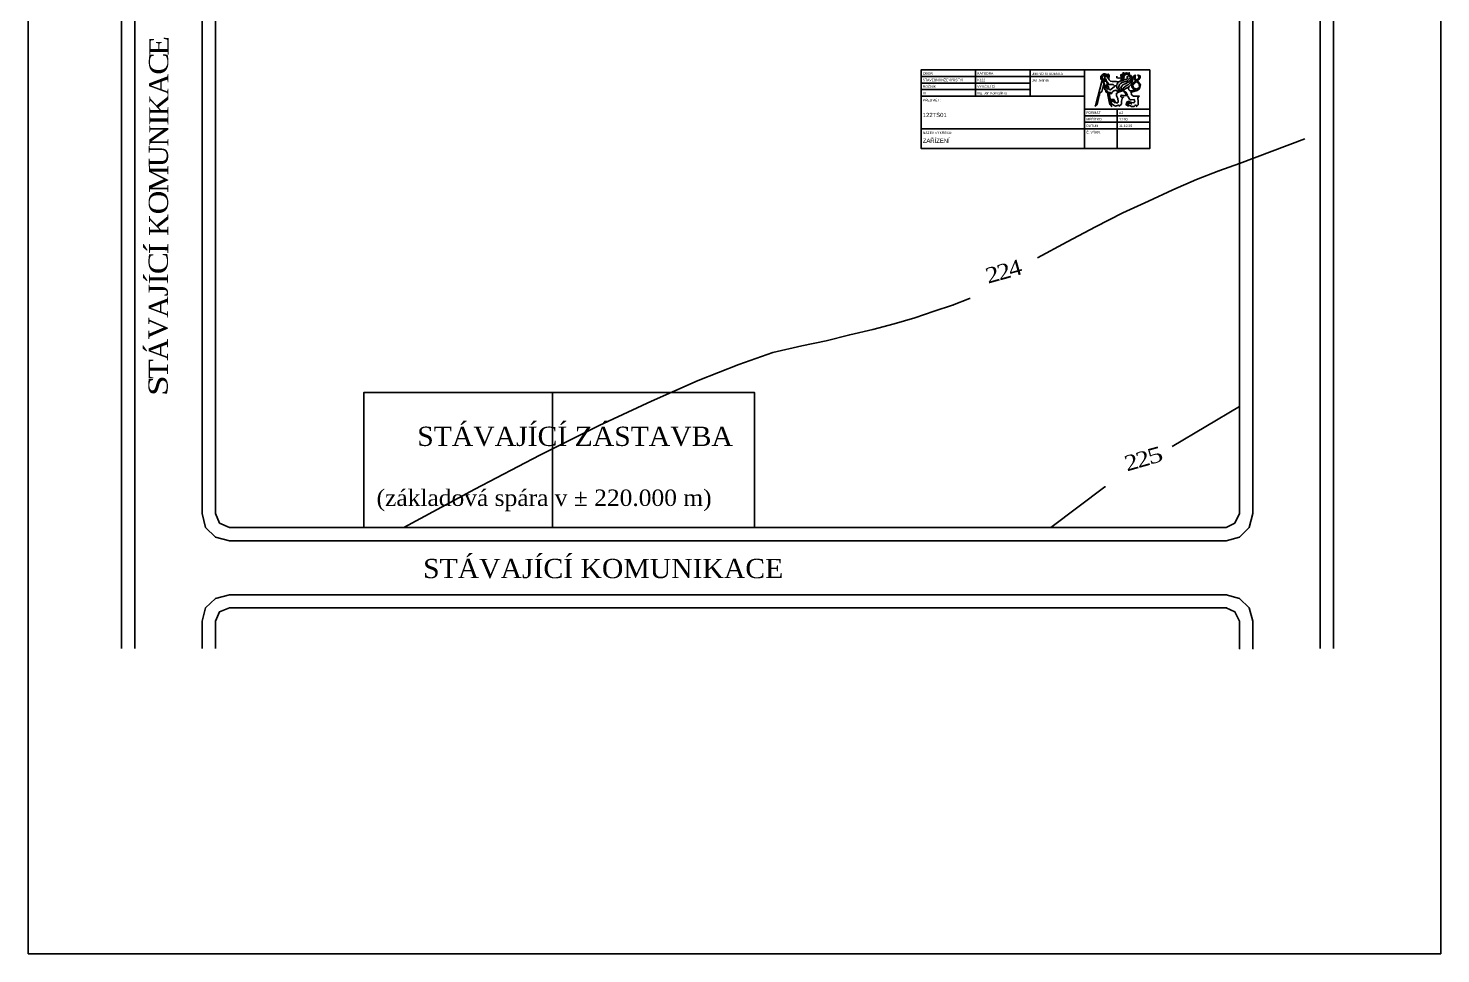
# Model space of a CAD drawing. Header units: millimetres. Extents: x -3518363 to 3223740, y -1530229 to 774657.
# Drawn here: x -3095900 to -2885900, y 48571 to 186145 of the extents above; entities that cross this region are included whole.
import ezdxf

# ---------------------------------------------------------------- set-up
doc = ezdxf.new("R2010")
doc.units = ezdxf.units.MM
doc.header["$LTSCALE"] = 15
doc.header["$MEASUREMENT"] = 0
doc.layers.get('0').update_dxf_attribs({"linetype": 'CONTINUOUS'})
doc.layers.add('RAMECEK', color=7, linetype='CONTINUOUS')
doc.styles.add('ROMAN', font='roman')
doc.styles.add('TIMESNEWROMAN', font='times.ttf')

msp = doc.modelspace()

# ---------------------------------------------------------------- linework, layer by layer
for p, q in [((-3066001.408, 101924.128), (-2917706.69, 101924.128)), ((-3066001.408, 99969.499), (-2917706.69, 99969.499))]:
    msp.add_line(p, q)
at = {"elevation": 0}
msp.add_lwpolyline([(-3095900, 345571.207), (-3095900, 48571.207), (-2885900, 48571.207), (-2885900, 345571.207)], close=True, dxfattribs=at)
for points in [[(-3082049.954, 93925.573), (-3082049.954, 196029.298), (-3081947.076, 196029.298)], [(-3080069.607, 93925.573), (-3080069.607, 196029.298), (-3079966.729, 196029.298)], [(-3070064.98, 196029.298), (-3070064.98, 114011.972), (-3069524.887, 111928.748), (-3068084.633, 110488.493), (-3066001.408, 109948.401), (-2917809.561, 109948.401), (-2915829.214, 110488.493), (-2914388.953, 111928.748), (-2913848.867, 114011.972), (-2913848.867, 196029.298), (-2913745.983, 196029.298)], [(-3068084.633, 196029.298), (-3068084.633, 114011.972), (-3067441.663, 112597.436), (-3066001.408, 111928.748), (-2917809.561, 111928.748), (-2916497.902, 112597.436), (-2915829.214, 114011.972), (-2915829.214, 196029.298), (-2915726.33, 196029.298)], [(-2903844.247, 93925.573), (-2903844.247, 196029.298), (-2903741.376, 196029.298)], [(-2901863.9, 93925.573), (-2901863.9, 196029.298), (-2901761.016, 196029.298)], [(-2918915.465, 164960.957), (-2915829.214, 166041.143), (-2906117.809, 169716.607)], [(-2945843.073, 151998.662), (-2941445.151, 154416.238), (-2937252.997, 156602.34), (-2933189.418, 158685.572), (-2929357.313, 160460.163), (-2925730.963, 162106.166), (-2922207.484, 163649.298), (-2918915.465, 164960.957), (-2918786.876, 164960.957)], [(-3040051.121, 111928.748), (-3029506.402, 117638.329), (-3019836.126, 122679.222), (-3011040.287, 127077.132), (-3003221.77, 130703.482), (-2996303.414, 133764.028), (-2990259.475, 136181.603), (-2985192.864, 137956.195), (-2980897.839, 138933.51), (-2977271.476, 139705.069), (-2973773.715, 140579.513), (-2970353.107, 141351.085), (-2967163.972, 142225.516), (-2964077.721, 143099.959), (-2961222.93, 144102.992), (-2958471.024, 144977.435), (-2958368.153, 144977.435)], [(-2958471.024, 144977.435), (-2955950.577, 145954.75), (-2955847.706, 145954.75)], [(-3045992.169, 111928.748), (-3045992.169, 132015.141), (-2987944.797, 132015.141), (-2987944.797, 111928.748), (-3017958.65, 111928.748), (-3017958.65, 132015.141), (-3017958.65, 111928.748), (-3045992.169, 111928.748), (-3045889.291, 111928.748)], [(-2925833.834, 123990.881), (-2915829.214, 129931.922), (-2915726.33, 129931.922)], [(-2943862.726, 111928.748), (-2935838.454, 117972.673), (-2935735.582, 117972.673)], [(-3066001.408, 101924.128), (-3068084.633, 101384.035), (-3069524.887, 99969.499), (-3070064.98, 97989.145), (-3069962.109, 97989.145)], [(-2913848.867, 97989.145), (-2914388.953, 99969.499), (-2915829.214, 101384.035), (-2917809.561, 101924.128), (-2917706.69, 101924.128)], [(-3066001.408, 99969.499), (-3067441.663, 99403.681), (-3068084.633, 97989.145), (-3067981.755, 97989.145)], [(-2915829.214, 97989.145), (-2916497.902, 99403.681), (-2917809.561, 99969.499), (-2917706.69, 99969.499)], [(-3070064.98, 93925.573), (-3070064.98, 97989.145), (-3069962.109, 97989.145)], [(-3068084.633, 93925.573), (-3068084.633, 97989.145), (-3067981.755, 97989.145)], [(-2915829.214, 97989.145), (-2915829.214, 93925.573), (-2915726.33, 93925.573)], [(-2913848.867, 97989.145), (-2913848.867, 93925.573), (-2913745.983, 93925.573)]]:
    msp.add_lwpolyline(points, dxfattribs=at)
at = {"layer": 'RAMECEK', "color": 0, "linetype": 'Continuous'}
for p, q in [((-2963170.774, 178967.752), (-2938863.078, 178967.752)), ((-2955068.259, 179940), (-2955068.259, 176050.859)), ((-2946965.593, 179898.924), (-2946965.593, 176009.784)), ((-2938863.078, 168272.427), (-2938863.078, 179940)), ((-2935970.536, 178904.362), (-2935901.608, 178924.033)), ((-2933420.771, 178943.725), (-2933430.618, 178786.336)), ((-2933076.211, 179268.343), (-2933076.211, 179051.94)), ((-2932643.052, 178973.232), (-2932524.913, 178943.725)), ((-2963170.774, 177995.505), (-2946965.593, 177995.505)), ((-2963170.774, 177023.257), (-2946965.593, 177023.257)), ((-2936019.747, 177251.744), (-2935911.455, 177291.086)), ((-2935921.301, 177478.006), (-2935842.549, 177497.677)), ((-2935458.613, 177832.129), (-2935379.85, 177832.129)), ((-2935389.697, 176622.157), (-2935448.767, 176563.144)), ((-2934405.229, 177537.019), (-2934109.902, 177645.21)), ((-2932012.991, 176681.194), (-2931904.709, 176651.664)), ((-2963170.774, 176050.859), (-2938863.078, 176050.859)), ((-2934917.151, 174831.797), (-2934936.844, 174821.961)), ((-2933046.682, 175943.416), (-2933086.058, 175923.722)), ((-2932652.899, 174930.175), (-2932751.334, 174831.797)), ((-2938863.078, 174106.213), (-2929140, 174106.213)), ((-2938863.078, 173133.815), (-2929140, 173133.815)), ((-2934001.539, 171189.169), (-2934001.539, 174106.213)), ((-2963170.774, 171189.169), (-2938863.078, 171189.169)), ((-2938863.078, 172161.568), (-2929140, 172161.568)), ((-2938863.078, 171189.169), (-2929140, 171189.169)), ((-2934001.539, 171189.169), (-2934001.539, 168272.427))]:
    msp.add_line(p, q, dxfattribs=at)
msp.add_lwpolyline([(-2929140, 179940), (-2963170.774, 179940), (-2963170.774, 168272.427), (-2929140, 168272.427)], close=True, dxfattribs=at)
for points in [[(-2936196.956, 178343.645), (-2936226.485, 178363.316), (-2936413.53, 178579.743), (-2936443.059, 178707.628), (-2936452.906, 178766.665), (-2936423.377, 179012.574), (-2936247.411, 179242.522), (-2935990.218, 179347.05), (-2935980.371, 179356.886), (-2935832.702, 179356.886), (-2935704.716, 179327.379), (-2935665.34, 179288.014), (-2935694.881, 179238.836), (-2935803.173, 179160.131), (-2935783.48, 179140.459), (-2935773.644, 179120.788), (-2935773.644, 179101.117), (-2935763.797, 179091.282), (-2935694.881, 179101.117), (-2935537.365, 179169.966), (-2935409.39, 179150.295), (-2935330.627, 178963.396)], [(-2935665.34, 178520.729), (-2935842.549, 178461.695), (-2935950.842, 178461.695), (-2936068.97, 178491.223), (-2936265.861, 178825.678), (-2936256.015, 178904.362), (-2936246.168, 178933.89), (-2936196.956, 179022.433), (-2936049.276, 179140.459), (-2935813.02, 179160.131)], [(-2935763.797, 179081.446), (-2935881.925, 178963.396), (-2935842.549, 178874.855), (-2935822.856, 178855.184), (-2935881.925, 178678.121), (-2935970.536, 178569.907)], [(-2935872.079, 178678.121), (-2935675.187, 178569.907), (-2935557.048, 178156.749), (-2935537.365, 178137.078), (-2935478.295, 178127.242), (-2935350.309, 178009.192), (-2935370.003, 177832.129), (-2935320.78, 177773.116), (-2935182.947, 177773.116), (-2935015.608, 177802.623), (-2934621.813, 177802.623), (-2934434.769, 177635.374), (-2934415.075, 177566.525), (-2934415.075, 177517.348), (-2934424.922, 177497.677), (-2934946.68, 177054.989), (-2935064.831, 176995.975), (-2935242.028, 177064.824), (-2935261.722, 177192.707), (-2935291.251, 177478.006), (-2935438.92, 177655.045), (-2935468.449, 177674.74)], [(-2935822.856, 178855.184), (-2935793.326, 178874.855), (-2935773.644, 178874.855), (-2935744.092, 178914.198), (-2935616.129, 178992.903), (-2935497.99, 178992.903), (-2935419.237, 178756.829), (-2935419.237, 178658.45)], [(-2935655.505, 179278.178), (-2935350.309, 179307.708), (-2935320.78, 179297.873), (-2935261.722, 179248.671), (-2935232.181, 179229), (-2935192.806, 179150.295), (-2935192.806, 179051.94), (-2935222.346, 178569.907), (-2935212.499, 178501.058), (-2935014.364, 178289.562), (-2934720.259, 178225.619), (-2934100.056, 178205.948), (-2933853.93, 178176.42), (-2933853.93, 178097.736), (-2933932.693, 178009.192), (-2934011.445, 177861.636), (-2934060.668, 177704.246), (-2934080.373, 177664.904), (-2934100.056, 177645.21), (-2934090.209, 177605.868), (-2933991.763, 177222.237), (-2933942.54, 177133.694), (-2933844.095, 177035.317), (-2933775.178, 176995.975), (-2933735.802, 176946.798), (-2933755.495, 176907.432), (-2933942.54, 176789.385), (-2933991.763, 176789.385), (-2934011.445, 176779.549), (-2934021.293, 176769.713), (-2934040.986, 176730.371)], [(-2934080.373, 179032.269), (-2934042.218, 178762.979), (-2933745.649, 178707.628), (-2933440.465, 178776.5), (-2933401.089, 178668.286)], [(-2932318.175, 179238.836), (-2932387.091, 179012.574), (-2932505.231, 178943.725), (-2932465.854, 178796.171), (-2932465.854, 178727.299), (-2932485.537, 178648.591), (-2932967.93, 178471.531), (-2933036.835, 178451.86), (-2933066.364, 178422.353), (-2933086.058, 178412.517), (-2933381.395, 178353.481), (-2933401.089, 178343.645), (-2933410.936, 178333.81), (-2933450.312, 178333.81), (-2933765.331, 178176.42), (-2933834.248, 178156.749)], [(-2932140.977, 179169.966), (-2932131.13, 179091.282), (-2932101.601, 179012.574), (-2932091.754, 178786.336), (-2932456.008, 178333.81), (-2933243.573, 178078.065), (-2933509.37, 177930.508), (-2933607.827, 177832.129), (-2933657.039, 177773.116), (-2933755.495, 177468.149), (-2933765.331, 177458.313), (-2933765.331, 177369.77), (-2933686.579, 177133.694), (-2933519.217, 176946.798), (-2933519.217, 176927.103), (-2933302.632, 176818.891), (-2933263.256, 176818.891), (-2933243.573, 176828.727), (-2933095.905, 176828.727), (-2933046.682, 176828.727), (-2933017.153, 176818.891), (-2932977.766, 176740.207), (-2932958.072, 176651.664), (-2932859.638, 176592.65), (-2932800.568, 176523.778), (-2932771.027, 176425.423), (-2932771.027, 176346.718), (-2932780.863, 176336.882), (-2932593.818, 176189.326), (-2932456.008, 176090.949), (-2933066.364, 176159.819), (-2933361.713, 176179.49), (-2933450.312, 176130.312), (-2933479.841, 175992.594), (-2933430.618, 175943.416), (-2933371.548, 175913.886), (-2933095.905, 175913.886), (-2933105.741, 175854.873), (-2933115.587, 175835.178), (-2933282.95, 175687.645), (-2933351.866, 175303.994), (-2933386.313, 174872.382), (-2933657.039, 174595.723), (-2933765.331, 174536.686)], [(-2933499.523, 179258.507), (-2933469.994, 179238.836), (-2933460.147, 179219.165), (-2933460.147, 179110.953), (-2933430.618, 178963.396), (-2933243.573, 179022.433), (-2933095.905, 179012.574), (-2933086.058, 179012.574), (-2933066.364, 179022.433)], [(-2933469.994, 179238.836), (-2933332.161, 179258.507), (-2933105.741, 179278.178)], [(-2931904.709, 179002.739), (-2931944.086, 178599.414), (-2932186.503, 178241.604), (-2932554.442, 178009.192), (-2932574.136, 178009.192), (-2932633.206, 177979.686), (-2932711.957, 177930.508), (-2933164.822, 177723.917), (-2933445.394, 177337.8), (-2933253.42, 176907.432), (-2933243.573, 176848.419)], [(-2932761.18, 179278.178), (-2932771.027, 179229), (-2932780.863, 179209.329), (-2933036.835, 179061.775), (-2933056.529, 179022.433), (-2932987.612, 178894.527), (-2932987.612, 178855.184), (-2933007.306, 178727.299), (-2933342.019, 178648.591), (-2933391.242, 178658.45), (-2933410.936, 178442.024)], [(-2933410.936, 178796.171), (-2933263.256, 178815.842), (-2933154.975, 178825.678), (-2932997.459, 178815.842)], [(-2933381.395, 178491.223), (-2933066.364, 178510.894), (-2933036.835, 178481.387)], [(-2933154.975, 179524.113), (-2933145.116, 179504.442), (-2933115.587, 179327.379), (-2933105.741, 179317.544), (-2933105.741, 179278.178), (-2932780.863, 179297.873), (-2932328.022, 179258.507), (-2932278.799, 179248.671)], [(-2933145.116, 179524.113), (-2933115.587, 179533.949), (-2933017.153, 179533.949), (-2932987.612, 179474.936), (-2932810.415, 179406.063), (-2932751.334, 179465.077), (-2932741.487, 179494.607), (-2932603.677, 179514.278), (-2932564.289, 179445.406), (-2932357.551, 179465.077), (-2932337.868, 179494.607), (-2932190.2, 179484.771), (-2932259.116, 179248.671), (-2932209.882, 179229), (-2932140.977, 179179.802), (-2932042.531, 179169.966), (-2931885.016, 178992.903), (-2931865.334, 178983.067), (-2931845.629, 178983.067), (-2931757.041, 178727.299), (-2931747.194, 178678.121), (-2931697.971, 178648.591), (-2931944.086, 177782.952), (-2931993.309, 177723.917), (-2932003.144, 177704.246), (-2932003.144, 177694.411), (-2932268.963, 177418.971), (-2932318.175, 177182.872), (-2932268.963, 176976.304), (-2932170.506, 176877.925), (-2932032.673, 176818.891), (-2931579.832, 176838.562), (-2931432.163, 176887.761), (-2931412.47, 176907.432), (-2931402.634, 176936.962), (-2931166.355, 176976.304)], [(-2933095.905, 176838.562), (-2933115.587, 176936.962), (-2933125.434, 177054.989), (-2933135.27, 177064.824), (-2933135.27, 177133.694), (-2933125.434, 177173.036), (-2933115.587, 177241.908), (-2932613.523, 177615.703), (-2932387.091, 177753.445), (-2932190.2, 177910.814), (-2931894.863, 178225.619), (-2931786.57, 178638.756), (-2931776.723, 178658.45), (-2931747.194, 178678.121)], [(-2932180.353, 179494.607), (-2932150.824, 179514.278), (-2932131.13, 179514.278)], [(-2930871.018, 179160.131), (-2930605.222, 179051.94), (-2930585.528, 178825.678), (-2930762.737, 178550.236), (-2930959.628, 178363.316), (-2930890.7, 178196.091), (-2930548.605, 177711.64), (-2930664.279, 177153.365), (-2931018.687, 176917.268), (-2931885.016, 176661.523), (-2931904.709, 176641.828), (-2931855.486, 176268.033), (-2931599.525, 176041.771), (-2931048.227, 176041.771), (-2930752.89, 176081.114), (-2930920.252, 175795.836), (-2930910.394, 175235.122), (-2930900.548, 175176.108), (-2930890.7, 175146.602), (-2930871.018, 174782.619), (-2931097.438, 174556.357), (-2931136.826, 174497.344), (-2931186.049, 174487.508)], [(-2930979.311, 179219.165), (-2930900.548, 179179.802), (-2930861.171, 179140.459), (-2930792.266, 178933.89), (-2930792.266, 178776.5), (-2931136.826, 178412.517), (-2931254.954, 178333.81), (-2931274.647, 178314.139), (-2931284.495, 178284.632), (-2931520.773, 178097.736), (-2931806.252, 177576.361), (-2931806.252, 177438.642), (-2931786.57, 177330.428), (-2931501.08, 177005.811), (-2931402.634, 176956.633)], [(-2931274.647, 178333.81), (-2931353.411, 178442.024), (-2931461.693, 178687.957), (-2931471.539, 178756.829), (-2931501.08, 178786.336), (-2931599.525, 178835.513), (-2931619.208, 178924.033), (-2931609.361, 178973.232), (-2931501.08, 179081.446), (-2931363.258, 179160.131), (-2931323.882, 179160.131), (-2931314.035, 179169.966), (-2931284.495, 179169.966), (-2931343.564, 178973.232), (-2931363.258, 178815.842), (-2931353.411, 178806.007), (-2931333.718, 178678.121), (-2931235.272, 178520.729), (-2931146.673, 178422.353)], [(-2936295.391, 178314.139), (-2936295.391, 178294.468), (-2936088.664, 178196.091), (-2936009.912, 177930.508), (-2936009.912, 177773.116), (-2936078.817, 177507.512), (-2936088.664, 177487.841), (-2936098.499, 177478.006), (-2936108.346, 177379.606), (-2936118.204, 177359.935), (-2936128.04, 177350.099), (-2936265.861, 176730.371), (-2936541.516, 176563.144), (-2936561.21, 176543.473), (-2936571.045, 176523.778), (-2936620.268, 176277.869), (-2936630.115, 176258.198), (-2936639.951, 176248.362), (-2936649.798, 176159.819), (-2936659.644, 176140.148), (-2936669.491, 176130.312), (-2936984.522, 174821.961), (-2936994.369, 174802.29), (-2937014.051, 174782.619), (-2937161.72, 174684.243), (-2937210.943, 174654.736), (-2937289.706, 174507.179)], [(-2937201.096, 174674.407), (-2937191.26, 174812.126), (-2936295.391, 178255.125), (-2936275.708, 178264.961)], [(-2936256.015, 178264.961), (-2936196.956, 178343.645), (-2936029.594, 178294.468), (-2935990.218, 178264.961), (-2935990.218, 178255.125), (-2935980.371, 178186.256), (-2935921.301, 177910.814), (-2935901.608, 177792.787), (-2935803.173, 177448.478), (-2935832.702, 177399.3), (-2935872.079, 177369.77), (-2935901.608, 177291.086), (-2935822.856, 177241.908), (-2935832.702, 177045.153), (-2935753.951, 177045.153), (-2935714.563, 177005.811), (-2935714.563, 176887.761), (-2935685.034, 176691.029), (-2935645.658, 176651.664), (-2935507.825, 176572.979), (-2935488.143, 176572.979), (-2935468.449, 176563.144), (-2935438.92, 176533.614), (-2935330.627, 175982.758), (-2935173.112, 175244.957), (-2935114.042, 175254.793), (-2935015.608, 175333.5), (-2935005.761, 175461.383), (-2934966.373, 175471.219), (-2934877.775, 175549.903), (-2934483.992, 175579.433), (-2934434.769, 175520.397), (-2934316.629, 175225.286), (-2934277.265, 175166.273), (-2934237.877, 175117.072), (-2934218.184, 175087.565), (-2934129.585, 175038.387), (-2934070.515, 175038.387), (-2933981.916, 175038.387), (-2933922.847, 175067.894), (-2933903.164, 175087.565), (-2933863.777, 175166.273), (-2933853.93, 175235.122), (-2933911.768, 175687.645), (-2934109.902, 176110.62), (-2934109.902, 176454.93), (-2933834.248, 176622.157), (-2933361.713, 176769.713), (-2933342.019, 176779.549), (-2933312.479, 176818.891)], [(-2935970.536, 178274.796), (-2935704.716, 178304.303), (-2935625.964, 178333.81)], [(-2935891.772, 176946.798), (-2935832.702, 177045.153)], [(-2935832.702, 177546.854), (-2935576.753, 177664.904), (-2935488.143, 177684.575)], [(-2935803.173, 177241.908), (-2935734.246, 177300.921), (-2935655.505, 177330.428), (-2935586.588, 177320.593), (-2935389.697, 177035.317)], [(-2935793.326, 177458.313), (-2935665.34, 177517.348), (-2935493.072, 177501.363), (-2935409.39, 177359.935)], [(-2935704.716, 176986.14), (-2935645.658, 176976.304), (-2935468.449, 176700.865), (-2935251.875, 176602.486), (-2935015.608, 175471.219)], [(-2935537.365, 178127.242), (-2935507.825, 177900.978), (-2935468.449, 177832.129), (-2935478.295, 177822.294), (-2935478.295, 177782.952), (-2935468.449, 177694.411)], [(-2935232.181, 176592.65), (-2935025.454, 176602.486), (-2934936.844, 176425.423), (-2935045.137, 176366.389)], [(-2934936.844, 176425.423), (-2934877.775, 176425.423), (-2934828.563, 176445.094), (-2934739.953, 176622.157), (-2934690.73, 176710.7), (-2934651.354, 176750.042), (-2934513.521, 176838.562), (-2934218.184, 176936.962), (-2934011.445, 176789.385)], [(-2933725.955, 176946.798), (-2933676.732, 176946.798), (-2933607.827, 176917.268), (-2933509.37, 176907.432)], [(-2932278.799, 177418.971), (-2932958.072, 177045.153), (-2933017.153, 176828.727)], [(-2932958.072, 176750.042), (-2932859.638, 176730.371), (-2932800.568, 176691.029), (-2932731.651, 176641.828), (-2932564.289, 176395.916), (-2932534.76, 176336.882), (-2932515.066, 176277.869), (-2932495.384, 176199.161)], [(-2931126.991, 178225.619), (-2930752.89, 177861.636), (-2930703.656, 177320.593), (-2931131.897, 177074.66), (-2931589.679, 177271.415), (-2931658.584, 177664.904), (-2931126.991, 178225.619)], [(-2935173.112, 175235.122), (-2935094.36, 174792.455), (-2934966.373, 174664.571), (-2934946.68, 174654.736), (-2934887.622, 174635.065)], [(-2935045.137, 175058.059), (-2934966.373, 175107.236)], [(-2935015.608, 175313.829), (-2934926.998, 175294.135), (-2934966.373, 175107.236), (-2934877.775, 175097.401), (-2934877.775, 175067.894), (-2934877.775, 175048.223), (-2934907.304, 174871.162), (-2934907.304, 174831.797), (-2934887.622, 174762.948), (-2934877.775, 174615.394), (-2934838.399, 174556.357), (-2934799.011, 174477.673), (-2934789.176, 174448.166)], [(-2934926.998, 175294.135), (-2934838.399, 175382.678), (-2934661.201, 175500.726), (-2934552.897, 175481.054), (-2934483.992, 175382.678)], [(-2934877.775, 175097.401), (-2934838.399, 175136.766), (-2934769.482, 175254.793), (-2934749.788, 175274.464), (-2934661.201, 175313.829), (-2934611.967, 175313.829), (-2934562.744, 175303.994), (-2934405.229, 175126.931), (-2934316.629, 175018.695)], [(-2934877.775, 174910.504), (-2934808.858, 174930.175), (-2934543.061, 174733.441), (-2934261.257, 174585.887), (-2933972.07, 174644.9), (-2933804.707, 174726.048), (-2933696.415, 174615.394), (-2933686.579, 174595.723)], [(-2932446.161, 176081.114), (-2932416.632, 176061.442), (-2932377.245, 175972.923), (-2932170.506, 175628.611), (-2932062.225, 175520.397), (-2931914.556, 175510.561), (-2931491.233, 175549.903), (-2931392.787, 175205.615), (-2931520.773, 175058.059), (-2932052.378, 175166.273), (-2932259.116, 175303.994), (-2932521.227, 175211.765), (-2932643.052, 174949.847), (-2932633.206, 174920.34), (-2932564.289, 174920.34), (-2932574.136, 174753.112), (-2932633.206, 174615.394)], [(-2932564.289, 174723.606), (-2932377.245, 174713.749), (-2932377.245, 174536.686)], [(-2932554.442, 174930.175), (-2932515.066, 175008.86), (-2932446.161, 175117.072), (-2932426.479, 175136.766), (-2932357.551, 175176.108), (-2932318.175, 175176.108), (-2932229.576, 175176.108), (-2932180.353, 175156.437), (-2932081.907, 175077.73), (-2932012.991, 175048.223)], [(-2932377.245, 174713.749), (-2932377.245, 174733.441), (-2932268.963, 174979.353), (-2932249.27, 174989.189), (-2932219.729, 174999.024), (-2932101.601, 174999.024), (-2931885.016, 174930.175), (-2931806.252, 174910.504)], [(-2932357.551, 174635.065), (-2932337.868, 174654.736), (-2932022.838, 174615.394), (-2931885.016, 174517.015), (-2931510.927, 174517.015), (-2931471.539, 174536.686), (-2931373.093, 174635.065), (-2931373.093, 174644.9), (-2931225.425, 174713.749), (-2931215.578, 174703.914), (-2931176.202, 174703.914), (-2931136.826, 174684.243), (-2931097.438, 174556.357)]]:
    msp.add_lwpolyline(points, dxfattribs=at)

# ---------------------------------------------------------------- texts
at = {"attachment_point": 7, "style": 'TIMESNEWROMAN'}
for s, insert, char_height, width, rotation in [('\\W1.09;E', (-3075029.616, 182089.898), 2863.0542, 4188.81108, 89.90041137), ('\\W1.14;C', (-3075055.203, 179235.12), 2863.0542, 4490.01155, 89.90041137), ('\\W1.04;A', (-3075055.295, 176148.778), 2863.0542, 4592.75863, 89.90041137), ('\\W1.03;K', (-3075055.295, 173088.415), 2863.0542, 4572.93372, 89.90041137), ('\\W1.19;I', (-3075055.203, 171648.023), 2863.0542, 3142.16769, 89.90041137), ('\\W1.02;N', (-3075055.203, 168587.647), 2863.0542, 4557.723, 89.90041137), ('\\W1.04;U', (-3075080.751, 165501.397), 2863.0542, 4588.46559, 89.90041137), ('\\W1.07;M', (-3075080.836, 161669.422), 2863.0542, 5402.24811, 89.90041137), ('\\W1.13;O', (-3075080.712, 158480.379), 2863.0542, 4720.52411, 89.90041137), ('\\W1.03;K', (-3075080.541, 155291.375), 2863.0542, 4572.93372, 89.90041137), ('\\W1.19;Í', (-3075080.496, 152539.285), 2863.0542, 3142.16769, 89.90041137), ('\\W1.14;C', (-3075106.298, 149581.741), 2863.0542, 4490.01155, 89.90041137), ('\\W1.16;2', (-2951502.213, 148630.275), 2289.8356, 3047.34523, 15.80019522), ('\\W1.13;4', (-2949830.44, 149119.057), 2289.8356, 3009.2889, 15.80019522), ('\\W1.19;Í', (-3075106.344, 148038.622), 2863.0542, 3142.16769, 89.90041137), ('\\W1.16;2', (-2953199.613, 148167.512), 2289.8356, 3047.34523, 15.80019522), ('\\W1.09;J', (-3075106.298, 146289.526), 2863.0542, 3226.50001, 89.90041137), ('\\W1.04;A', (-3075106.174, 143100.522), 2863.0542, 4592.75863, 89.90041137), ('\\W1.05;V', (-3075105.998, 139911.465), 2863.0542, 4599.96906, 89.90041137), ('\\W1.04;Á', (-3075131.676, 136747.918), 2863.0542, 4592.75863, 89.90041137), ('\\W1.12;T', (-3075131.637, 133995.88), 2863.0542, 4225.10236, 89.90041137), ('\\W1.28;S', (-3075131.591, 131475.172), 2863.0542, 4219.3343, 89.90041137), ('\\W1.31;5', (-2929152.839, 121240.034), 2289.8356, 3222.34108, 15.80019522), ('\\W1.16;2', (-2932547.56, 120262.641), 2289.8356, 3047.34523, 15.80019522), ('\\W1.16;2', (-2930850.213, 120751.331), 2289.8356, 3047.34523, 15.80019522)]:
    msp.add_mtext(s, dxfattribs=dict(at, insert=insert, char_height=char_height, width=width, rotation=rotation))
for s, insert, char_height, width in [('\\W1.02;STÁVAJÍCÍ\\~ZÁSTAVBA', (-3038070.767, 123991.012), 2863.1607, 47179.17747), ('\\W1.03;(základová\\~spára\\~v\\~±\\~220.000\\~m)', (-3044114.693, 114346.454), 2433.70941, 49434.83592), ('\\W1.02;STÁVAJÍCÍ\\~KOMUNIKACE', (-3037196.33, 104341.867), 2863.1607, 53670.5873)]:
    msp.add_mtext(s, dxfattribs=dict(at, insert=insert, char_height=char_height, width=width))
at = {"layer": 'RAMECEK', "color": 0, "linetype": 'Continuous', "style": 'ROMAN'}
for s, height, p in [('STAVEBNÍ INŽENÝRSTVÍ', 364.61509, (-2962901.258, 178270.447)), ('OBOR', 364.6151, (-2962901.258, 179242.695)), ('KATEDRA', 364.6151, (-2954799.044, 179242.695)), ('K122', 364.6151, (-2954798.667, 178270.447)), ('JMÉNO STUDENTA', 364.61509, (-2946696.379, 179201.619)), ('Jan Jelínek', 364.61509, (-2946696.379, 178229.372)), ('ROČNÍK', 364.6151, (-2962901.258, 177298.2)), ('III', 364.6151, (-2962901.258, 176325.802)), ('VYUČUJÍCÍ', 364.6151, (-2954799.044, 177298.2)), ('Ing. Jan Konvalinka', 364.61509, (-2954798.743, 176325.802)), ('PŘEDMĚT :', 364.6151, (-2962901.258, 175283.914)), ('122TS01', 633.8253, (-2962901.258, 172937.783)), ('FORMÁT', 364.6151, (-2938593.562, 173408.758)), ('MĚŘÍTKO', 364.6151, (-2938593.562, 172436.209)), ('A3', 364.6151, (-2933732.023, 173408.758)), ('1:200', 364.6151, (-2933732.023, 172436.209)), ('NÁZEV VÝKRESU:', 364.61509, (-2962901.258, 170422.224)), ('Č. VÝKR.', 364.6151, (-2938593.562, 170491.563)), ('DATUM', 364.6151, (-2938593.562, 171463.961)), ('11.12.25', 364.6151, (-2933732.023, 171463.961)), ('ZAŘÍZENÍ', 633.8253, (-2962901.258, 169113.245))]:
    msp.add_text(s, height=height, dxfattribs=at).set_placement(p)

doc.saveas('drawing.dxf')
